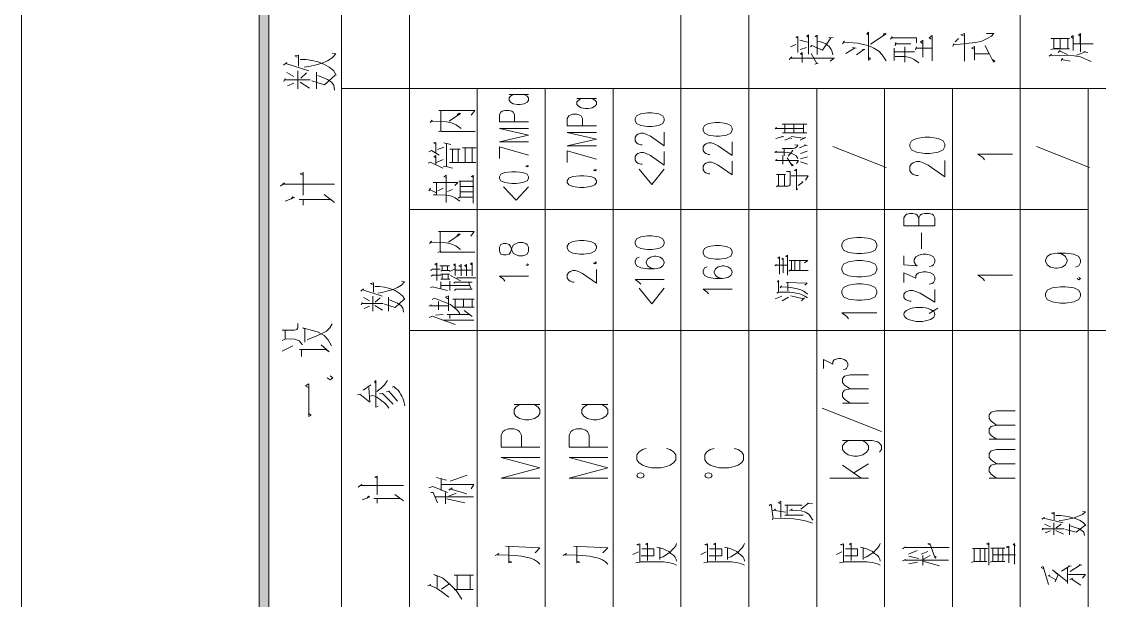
# Model space of a CAD drawing. Header units: millimetres. Extents: x 0 to 829, y 0 to 586.
# Drawn here: x 0 to 109.6, y 449.7 to 508.6 of the extents above; entities that cross this region are included whole.
import ezdxf

# ---------------------------------------------------------------- set-up
doc = ezdxf.new("R2010")
doc.units = ezdxf.units.MM

msp = doc.modelspace()

# ---------------------------------------------------------------- hatches: boundary and pattern name
h = msp.add_hatch(color=0)
h.dxf.hatch_style = 2
h.paths.add_polyline_path([(24.154694, 576.266028), (25.142472, 575.281778), (25.142472, 10.3505), (24.154694, 9.36625)])

# ---------------------------------------------------------------- linework, layer by layer
at = {"color": 0, "lineweight": 0}
for points in [[(0, 0), (0, 585.632278), (829.154778, 585.632278), (829.154778, 0)], [(24.154694, 576.266028), (25.142472, 575.281778), (25.142472, 10.3505), (24.154694, 9.36625)], [(62.38875, 498.556139), (62.529861, 498.263333), (62.953194, 498.065778), (63.65875, 497.967), (64.078556, 497.967), (64.784111, 498.065778), (65.207444, 498.263333), (65.348556, 498.556139), (65.348556, 498.753694), (65.207444, 499.050028), (64.784111, 499.247583), (64.078556, 499.346361), (63.65875, 499.346361), (62.953194, 499.247583), (62.529861, 499.050028), (62.38875, 498.753694)], [(69.292611, 497.571889), (69.433722, 497.275556), (69.853528, 497.078), (70.559083, 496.979222), (70.982417, 496.979222), (71.684444, 497.078), (72.107778, 497.275556), (72.248889, 497.571889), (72.248889, 497.769444), (72.107778, 498.065778), (71.684444, 498.263333), (70.982417, 498.358583), (70.559083, 498.358583), (69.853528, 498.263333), (69.433722, 498.065778), (69.292611, 497.769444)], [(90.318167, 495.917361), (90.4875, 495.564583), (90.9955, 495.328222), (91.842167, 495.208278), (92.346639, 495.208278), (93.193306, 495.328222), (93.701306, 495.564583), (93.870639, 495.917361), (93.870639, 496.153722), (93.701306, 496.510028), (93.193306, 496.746389), (92.346639, 496.866333), (91.842167, 496.866333), (90.9955, 496.746389), (90.4875, 496.510028), (90.318167, 496.153722)], [(48.588083, 492.668278), (48.729194, 492.414278), (49.149, 492.244944), (49.854556, 492.160278), (50.277889, 492.160278), (50.979917, 492.244944), (51.40325, 492.414278), (51.544361, 492.668278), (51.544361, 492.837611), (51.40325, 493.091611), (50.979917, 493.257417), (50.277889, 493.342083), (49.854556, 493.342083), (49.149, 493.257417), (48.729194, 493.091611), (48.588083, 492.837611)], [(55.488417, 492.262583), (55.629528, 492.008583), (56.052861, 491.83925), (56.754889, 491.754583), (57.178222, 491.754583), (57.883778, 491.83925), (58.303583, 492.008583), (58.444694, 492.262583), (58.444694, 492.431917), (58.303583, 492.682389), (57.883778, 492.851722), (57.178222, 492.936389), (56.754889, 492.936389), (56.052861, 492.851722), (55.629528, 492.682389), (55.488417, 492.431917)], [(62.38875, 486.036056), (62.529861, 485.739722), (62.953194, 485.542167), (63.65875, 485.443389), (64.078556, 485.443389), (64.784111, 485.542167), (65.207444, 485.739722), (65.348556, 486.036056), (65.348556, 486.233611), (65.207444, 486.529944), (64.784111, 486.7275), (64.078556, 486.826278), (63.65875, 486.826278), (62.953194, 486.7275), (62.529861, 486.529944), (62.38875, 486.233611)], [(83.417833, 485.725611), (83.587167, 485.369306), (84.095167, 485.132944), (84.938306, 485.013), (85.446306, 485.013), (86.292972, 485.132944), (86.797444, 485.369306), (86.966778, 485.725611), (86.966778, 485.961972), (86.797444, 486.31475), (86.292972, 486.551111), (85.446306, 486.671056), (84.938306, 486.671056), (84.095167, 486.551111), (83.587167, 486.31475), (83.417833, 485.961972)], [(48.588083, 485.274056), (48.729194, 484.977722), (49.007889, 484.878944), (49.290111, 484.878944), (49.572333, 484.977722), (49.713444, 485.175278), (49.854556, 485.566861), (49.995667, 485.863194), (50.277889, 486.06075), (50.560111, 486.159528), (50.979917, 486.159528), (51.262139, 486.06075), (51.40325, 485.961972), (51.544361, 485.665639), (51.544361, 485.274056), (51.40325, 484.977722), (51.262139, 484.878944), (50.979917, 484.780167), (50.560111, 484.780167), (50.277889, 484.878944), (49.995667, 485.0765), (49.854556, 485.372833), (49.713444, 485.764417), (49.572333, 485.961972), (49.290111, 486.06075), (49.007889, 486.06075), (48.729194, 485.961972), (48.588083, 485.665639)], [(55.488417, 485.566861), (55.629528, 485.274056), (56.052861, 485.0765), (56.754889, 484.977722), (57.178222, 484.977722), (57.883778, 485.0765), (58.303583, 485.274056), (58.444694, 485.566861), (58.444694, 485.764417), (58.303583, 486.06075), (57.883778, 486.258306), (57.178222, 486.357083), (56.754889, 486.357083), (56.052861, 486.258306), (55.629528, 486.06075), (55.488417, 485.764417)], [(69.292611, 485.051806), (69.433722, 484.755472), (69.853528, 484.557917), (70.559083, 484.459139), (70.982417, 484.459139), (71.684444, 484.557917), (72.107778, 484.755472), (72.248889, 485.051806), (72.248889, 485.245833), (72.107778, 485.542167), (71.684444, 485.739722), (70.982417, 485.8385), (70.559083, 485.8385), (69.853528, 485.739722), (69.433722, 485.542167), (69.292611, 485.245833)], [(83.417833, 483.358472), (83.587167, 483.002167), (84.095167, 482.765806), (84.938306, 482.649389), (85.446306, 482.649389), (86.292972, 482.765806), (86.797444, 483.002167), (86.966778, 483.358472), (86.966778, 483.594833), (86.797444, 483.947611), (86.292972, 484.1875), (85.446306, 484.303917), (84.938306, 484.303917), (84.095167, 484.1875), (83.587167, 483.947611), (83.417833, 483.594833)], [(83.417833, 480.991333), (83.587167, 480.635028), (84.095167, 480.398667), (84.938306, 480.28225), (85.446306, 480.28225), (86.292972, 480.398667), (86.797444, 480.635028), (86.966778, 480.991333), (86.966778, 481.227694), (86.797444, 481.584), (86.292972, 481.820361), (85.446306, 481.936778), (84.938306, 481.936778), (84.095167, 481.820361), (83.587167, 481.584), (83.417833, 481.227694)], [(104.122361, 480.695), (104.291694, 480.342222), (104.799694, 480.105861), (105.642833, 479.985917), (106.150833, 479.985917), (106.993972, 480.105861), (107.501972, 480.342222), (107.671306, 480.695), (107.671306, 480.931361), (107.501972, 481.287667), (106.993972, 481.524028), (106.150833, 481.643972), (105.642833, 481.643972), (104.799694, 481.524028), (104.291694, 481.287667), (104.122361, 480.931361)], [(62.942611, 462.703333), (62.6745, 462.62925), (62.565139, 462.442278), (62.6745, 462.255306), (62.942611, 462.177694), (63.207194, 462.255306), (63.316556, 462.442278), (63.207194, 462.62925)], [(69.842944, 462.703333), (69.578361, 462.62925), (69.469, 462.442278), (69.578361, 462.255306), (69.842944, 462.177694), (70.107528, 462.255306), (70.216889, 462.442278), (70.107528, 462.62925)]]:
    msp.add_lwpolyline(points, close=True, dxfattribs=at)
for points in [[(32.536694, 575.772139), (32.536694, 427.887694)], [(39.437028, 575.772139), (39.437028, 427.887694)], [(67.041889, 575.772139), (67.041889, 427.887694)], [(73.94575, 575.772139), (73.94575, 427.887694)], [(101.550611, 575.772139), (101.550611, 427.887694)], [(86.229472, 504.959056), (86.32825, 504.821472), (86.130694, 504.719167), (86.130694, 507.548444), (85.933139, 507.375583), (86.130694, 507.273278)], [(86.32825, 506.341944), (87.905167, 507.375583), (87.707611, 507.446139), (87.608833, 507.202722)], [(78.923444, 505.477639), (78.923444, 507.100417), (78.725889, 507.029861), (78.923444, 506.927556)], [(79.117472, 506.754694), (79.907694, 506.546556)], [(80.006472, 505.304778), (80.006472, 507.273278), (79.858306, 507.135694), (80.006472, 506.994583)], [(80.204028, 506.06325), (80.352194, 506.200833), (81.435222, 505.721056), (82.274833, 506.962833), (82.077278, 506.994583), (82.521778, 506.962833)], [(80.895472, 505.2695), (80.895472, 507.238), (80.697917, 507.100417), (80.846083, 507.029861)], [(80.944861, 506.617111), (81.237667, 506.581833), (81.534, 506.479528), (81.780944, 506.373694), (82.126667, 506.098528), (82.324222, 505.788083), (82.423, 505.548194), (82.472389, 505.23775)], [(83.467222, 506.373694), (83.664778, 506.652389), (83.566, 506.546556), (85.044139, 506.44425), (85.587417, 506.306667), (86.081306, 506.200833), (86.673972, 505.925667), (87.164333, 505.615222), (87.510056, 505.23775), (87.905167, 504.648611)], [(88.339083, 506.82525), (88.536639, 507.065139), (88.48725, 506.962833), (91.002556, 506.962833), (91.002556, 506.479528)], [(88.832972, 506.169083), (88.882361, 506.511278), (88.832972, 506.373694), (90.409889, 506.373694)], [(90.903778, 505.752806), (91.002556, 506.06325), (90.953167, 505.925667), (92.579472, 505.925667), (92.579472, 504.648611), (92.579472, 507.202722), (92.283139, 506.962833), (92.480694, 506.82525)], [(91.641083, 504.994333), (91.641083, 506.754694), (91.397667, 506.546556), (91.591694, 506.408972)], [(94.6785, 506.098528), (94.777278, 506.373694), (94.727889, 506.271389), (95.765056, 506.373694), (96.304806, 506.44425), (96.99625, 506.511278), (97.638306, 506.652389), (98.128667, 506.857), (98.622556, 507.135694), (98.8695, 507.410861), (98.128667, 507.410861)], [(94.925444, 506.581833), (95.271167, 506.892278)], [(95.863833, 504.613333), (95.863833, 507.410861), (95.518111, 507.273278), (95.765056, 507.167444)], [(104.669167, 505.788083), (104.912583, 505.858639), (106.542417, 505.858639), (106.39425, 505.858639), (106.39425, 506.892278), (106.542417, 506.892278), (104.669167, 506.892278), (104.961972, 506.892278), (104.961972, 505.890389), (105.604028, 505.890389), (105.604028, 506.857)], [(106.934, 505.685778), (106.934, 507.202722), (106.736444, 507.065139), (106.884611, 506.927556)], [(107.674833, 505.548194), (107.674833, 507.410861), (107.477278, 507.273278), (107.625444, 507.135694), (107.625444, 506.373694), (106.884611, 506.373694), (108.955417, 506.373694)], [(28.747861, 503.978333), (29.220583, 504.063), (29.81325, 504.186472), (30.465889, 504.352278), (31.115, 504.641556), (31.587722, 504.930833), (31.944028, 505.347111), (31.587722, 505.42825)], [(78.182611, 506.06325), (78.725889, 506.306667)], [(79.166861, 505.788083), (79.808917, 505.996222)], [(79.364417, 504.47575), (79.364417, 505.477639), (79.21625, 505.340056), (79.364417, 505.23775)], [(80.648528, 504.302889), (80.990722, 504.408722), (80.846083, 504.373444), (80.302806, 505.375333)], [(83.812944, 505.375333), (84.701944, 505.925667), (84.504389, 505.996222), (84.850111, 505.925667)], [(84.8995, 505.23775), (85.636806, 505.788083), (85.488639, 505.788083), (85.735583, 505.788083)], [(88.734194, 504.683889), (88.734194, 505.925667), (88.734194, 505.548194), (90.805, 505.548194), (89.817222, 505.548194), (89.817222, 504.511028), (89.817222, 506.06325)], [(96.897472, 504.719167), (96.897472, 506.098528), (96.601139, 505.925667), (96.848083, 505.823361)], [(96.946861, 505.340056), (98.375611, 505.340056), (97.9805, 506.200833), (98.820111, 504.511028), (98.968278, 504.613333), (98.721333, 504.754444)], [(104.471611, 505.096639), (104.715028, 505.304778), (104.619778, 505.202472), (107.032778, 505.131917), (107.674833, 505.029611), (108.2675, 504.786194), (108.757861, 504.581583)], [(105.406472, 505.477639), (105.604028, 505.685778), (105.554639, 505.615222), (106.344861, 505.2695)], [(107.279722, 505.202472), (108.168722, 505.548194), (108.020556, 505.548194), (108.415667, 505.477639)], [(26.620611, 504.186472), (26.973389, 504.47575), (26.856972, 504.352278), (29.220583, 503.607917)], [(28.158722, 504.105333), (28.158722, 505.223639), (27.802417, 505.138972), (28.038778, 505.0155)], [(28.335111, 504.765028), (28.927778, 504.765028), (29.516917, 504.683889), (30.169556, 504.518083), (30.818667, 504.271139), (31.291389, 503.978333), (31.707667, 503.65025), (32.004, 503.191639)], [(78.034444, 504.786194), (78.330778, 505.029611), (78.232, 504.892028), (82.620556, 504.892028), (82.225444, 504.613333)], [(88.832972, 505.064889), (89.767833, 505.064889), (90.3605, 504.959056), (90.755611, 504.786194), (91.2495, 504.444)], [(105.702806, 504.648611), (105.850972, 504.85675), (105.752194, 504.754444), (106.637667, 504.613333)], [(26.677056, 502.531944), (26.797, 502.821222), (26.737028, 502.69775), (29.340528, 502.69775), (28.09875, 502.69775), (28.09875, 501.784056), (28.09875, 503.607917)], [(26.973389, 503.442111), (27.682472, 503.025833)], [(28.395083, 502.863556), (28.984222, 503.399778)], [(29.516917, 502.613083), (30.818667, 502.200333), (31.884056, 503.191639)], [(29.989639, 501.784056), (29.989639, 503.484444)], [(30.109583, 503.152833), (30.70225, 502.902361), (31.115, 502.736556), (31.52775, 502.447278), (31.764111, 502.158), (31.824083, 501.660583)], [(27.033361, 502.076861), (27.682472, 502.366139)], [(28.335111, 502.447278), (29.280556, 501.868722)], [(32.536694, 501.829917), (184.365194, 501.829917)], [(46.337361, 501.829917), (46.337361, 427.887694)], [(49.572333, 501.201972), (51.544361, 501.201972)], [(49.995667, 501.201972), (49.713444, 501.032639), (49.572333, 500.863306), (49.572333, 500.612833), (49.713444, 500.4435), (49.995667, 500.274167), (50.419, 500.1895), (50.701222, 500.1895), (51.121028, 500.274167), (51.40325, 500.4435), (51.544361, 500.612833), (51.544361, 500.863306), (51.40325, 501.032639), (51.121028, 501.201972)], [(53.241222, 501.829917), (53.241222, 427.887694)], [(60.141556, 501.829917), (60.141556, 427.887694)], [(80.846083, 501.829917), (80.846083, 427.887694)], [(87.746417, 501.829917), (87.746417, 427.887694)], [(94.64675, 501.829917), (94.64675, 427.887694)], [(108.450944, 501.829917), (108.450944, 427.887694)], [(56.472667, 500.796278), (58.444694, 500.796278)], [(56.896, 500.796278), (56.613778, 500.626944), (56.472667, 500.457611), (56.472667, 500.203611), (56.613778, 500.037806), (56.896, 499.868472), (57.319333, 499.783806), (57.601556, 499.783806), (58.024889, 499.868472), (58.303583, 500.037806), (58.444694, 500.203611), (58.444694, 500.457611), (58.303583, 500.626944), (58.024889, 500.796278)], [(46.125694, 497.459), (42.626139, 497.459), (42.626139, 499.565083), (42.428583, 499.565083), (46.076306, 499.565083), (45.730583, 499.113528)], [(43.46575, 498.492639), (44.647556, 499.286389), (44.499389, 499.321667), (44.301833, 499.148806), (44.351222, 499.148806), (44.45, 499.148806)], [(51.544361, 498.415028), (48.588083, 498.415028), (48.588083, 499.1735), (48.729194, 499.4275), (48.870306, 499.512167), (49.149, 499.596833), (49.572333, 499.596833), (49.854556, 499.512167), (49.995667, 499.4275), (50.136778, 499.1735), (50.136778, 498.415028)], [(58.444694, 498.009333), (55.488417, 498.009333), (55.488417, 498.767806), (55.629528, 499.021806), (55.770639, 499.106472), (56.052861, 499.191139), (56.472667, 499.191139), (56.754889, 499.106472), (56.896, 499.021806), (57.037111, 498.767806), (57.037111, 498.009333)], [(41.543111, 498.355056), (41.737139, 498.598472), (41.68775, 498.460889), (42.626139, 498.492639), (43.218806, 498.425611), (43.709167, 498.319778), (44.203056, 498.115167), (44.696944, 497.734167)], [(51.544361, 496.386556), (48.588083, 496.386556), (51.544361, 497.060361), (48.588083, 497.737694), (51.544361, 497.737694)], [(76.623333, 497.709472), (76.764444, 497.836472), (76.693889, 497.758861), (79.498472, 497.758861), (79.498472, 497.264972), (79.498472, 498.182194), (79.854778, 498.182194), (77.332417, 498.182194), (77.618167, 498.182194), (77.618167, 497.314361), (77.367694, 497.314361), (79.854778, 497.314361), (78.538917, 497.314361), (78.538917, 498.182194)], [(42.379194, 497.423722), (42.675528, 497.561306)], [(58.444694, 495.980861), (55.488417, 495.980861), (58.444694, 496.654667), (55.488417, 497.332), (58.444694, 497.332)], [(63.094306, 496.09375), (62.953194, 496.09375), (62.670972, 496.192528), (62.529861, 496.291306), (62.38875, 496.485333), (62.38875, 496.880444), (62.529861, 497.078), (62.670972, 497.176778), (62.953194, 497.275556), (63.235417, 497.275556), (63.517639, 497.176778), (63.937444, 496.979222), (65.348556, 495.994972), (65.348556, 497.374333)], [(76.693889, 496.718167), (77.43825, 496.940417), (77.297139, 496.965111), (77.473528, 496.891028)], [(77.618167, 496.566472), (78.186139, 496.79225), (78.076778, 496.79225), (78.32725, 496.742861)], [(79.177444, 496.566472), (79.745417, 496.841639), (79.463194, 496.767556), (78.256694, 496.940417)], [(41.394944, 495.388194), (41.68775, 495.525778), (42.477972, 495.042472)], [(42.13225, 495.285889), (42.13225, 496.319528), (41.885306, 496.28425), (42.13225, 496.146667)], [(42.280417, 495.596333), (42.922472, 495.836222)], [(42.922472, 496.28425), (43.659778, 496.111389)], [(43.218806, 493.87125), (43.218806, 496.2525)], [(43.561, 495.663361), (44.598167, 495.663361)], [(43.807944, 494.354556), (43.807944, 495.663361)], [(44.400611, 494.319278), (44.400611, 495.663361)], [(44.845111, 495.769194), (46.224472, 495.769194)], [(45.092056, 494.319278), (45.092056, 495.698639)], [(45.829361, 494.284), (45.829361, 495.698639)], [(48.588083, 494.69675), (48.588083, 495.878556), (51.544361, 495.035417)], [(55.488417, 494.291056), (55.488417, 495.472861), (58.444694, 494.626194)], [(63.094306, 494.121722), (62.953194, 494.121722), (62.670972, 494.2205), (62.529861, 494.319278), (62.38875, 494.516833), (62.38875, 494.908417), (62.529861, 495.105972), (62.670972, 495.20475), (62.953194, 495.303528), (63.235417, 495.303528), (63.517639, 495.20475), (63.937444, 495.007194), (65.348556, 494.022944), (65.348556, 495.402306)], [(69.994639, 495.105972), (69.853528, 495.105972), (69.571306, 495.20475), (69.433722, 495.303528), (69.292611, 495.501083), (69.292611, 495.896194), (69.433722, 496.09375), (69.571306, 496.192528), (69.853528, 496.291306), (70.13575, 496.291306), (70.417972, 496.192528), (70.841306, 495.994972), (72.248889, 495.007194), (72.248889, 496.390083)], [(76.588056, 495.3), (76.764444, 495.448167), (76.693889, 495.324694), (77.512333, 495.349389), (77.900389, 495.3), (78.256694, 495.225917), (78.538917, 495.102444), (78.754111, 494.954278), (78.9305, 494.703806)], [(77.547611, 494.954278), (77.547611, 495.698639), (77.332417, 495.698639), (78.397806, 495.698639), (78.609472, 495.748028), (78.824667, 495.8715), (78.9305, 496.044361), (78.609472, 496.097278)], [(77.935667, 494.929583), (78.433083, 495.501083), (78.362528, 495.525778), (78.32725, 495.374083)], [(79.106889, 495.772722), (79.745417, 496.044361), (79.604306, 496.097278), (79.890056, 496.019667)], [(79.212722, 495.201222), (79.890056, 495.448167)], [(82.490028, 495.917361), (87.898111, 493.790111)], [(103.194556, 495.917361), (108.602639, 493.790111)], [(41.345556, 494.213444), (41.5925, 494.319278), (42.823694, 493.698389)], [(42.13225, 494.044111), (42.13225, 495.007194), (41.934694, 494.869611), (42.13225, 494.767306)], [(42.181639, 494.284), (42.873083, 494.594444)], [(69.994639, 493.133944), (69.853528, 493.133944), (69.571306, 493.232722), (69.433722, 493.3315), (69.292611, 493.529056), (69.292611, 493.924167), (69.433722, 494.121722), (69.571306, 494.2205), (69.853528, 494.319278), (70.13575, 494.319278), (70.417972, 494.2205), (70.841306, 494.022944), (72.248889, 493.035167), (72.248889, 494.418056)], [(76.658611, 494.481556), (76.799722, 494.605028)], [(77.402972, 494.132306), (77.402972, 495.003667), (77.402972, 494.50625), (76.729167, 494.50625), (79.001056, 494.50625), (78.789389, 494.181694)], [(78.186139, 494.206389), (78.468361, 493.984139), (78.362528, 493.93475), (77.829833, 494.753194)], [(79.212722, 494.679111), (79.925333, 494.851972)], [(79.212722, 494.358083), (79.925333, 494.107611)], [(91.164833, 492.961083), (90.9955, 492.961083), (90.656833, 493.0775), (90.4875, 493.197444), (90.318167, 493.433806), (90.318167, 493.906528), (90.4875, 494.142889), (90.656833, 494.262833), (90.9955, 494.37925), (91.334167, 494.37925), (91.672833, 494.262833), (92.177306, 494.026472), (93.870639, 492.841139), (93.870639, 494.499194)], [(97.895833, 494.559167), (97.7265, 494.795528), (97.222028, 495.148306), (100.770972, 495.148306)], [(28.631444, 490.978472), (28.631444, 493.257417), (28.335111, 493.133944), (28.631444, 493.006944)], [(42.873083, 493.835972), (43.02125, 493.903), (43.807944, 493.698389)], [(43.515139, 494.284), (46.175083, 494.284)], [(51.262139, 493.93475), (51.40325, 493.850083), (51.544361, 493.93475), (51.40325, 494.019417)], [(58.166, 493.529056), (58.303583, 493.444389), (58.444694, 493.529056), (58.303583, 493.613722)], [(62.812083, 493.627833), (64.078556, 492.050917), (65.348556, 493.627833)], [(76.979639, 491.895694), (77.900389, 491.895694), (78.0415, 491.920389), (78.150861, 492.047389), (78.150861, 493.387944), (77.794556, 493.387944)], [(78.789389, 491.64875), (78.895222, 491.574667), (78.789389, 491.525278), (78.789389, 493.610194), (78.574194, 493.486722)], [(78.64475, 493.511417), (78.754111, 493.437333)], [(26.324278, 491.892167), (26.737028, 492.22025), (26.500667, 492.096778), (31.824083, 492.096778)], [(42.181639, 491.041972), (42.181639, 492.248472), (41.835917, 492.248472), (44.351222, 492.248472), (44.054889, 491.938028)], [(43.169417, 490.212944), (43.169417, 493.006944), (42.922472, 492.869361), (43.218806, 492.767056)], [(44.400611, 490.660972), (44.548778, 490.763278), (45.928139, 490.763278), (45.928139, 490.142389), (45.928139, 493.006944), (45.928139, 491.317139), (44.598167, 491.317139), (44.598167, 490.798556), (44.598167, 492.386056), (44.598167, 491.835722), (45.87875, 491.835722), (45.977528, 491.835722), (45.928139, 491.835722), (45.928139, 492.386056), (44.45, 492.386056), (45.928139, 492.386056), (45.928139, 492.971667), (45.730583, 492.869361), (45.977528, 492.798806)], [(76.764444, 493.063389), (77.688722, 493.063389)], [(76.764444, 491.796917), (76.979639, 491.969778), (76.979639, 493.014)], [(77.582889, 491.920389), (77.582889, 493.038694)], [(78.256694, 492.939917), (79.995889, 492.939917), (79.710139, 492.491889)], [(78.965778, 491.945083), (79.427917, 492.294333), (79.322083, 492.343722)], [(31.824083, 490.234111), (30.758694, 491.020806)], [(41.394944, 491.419444), (41.5925, 491.662861), (41.493722, 491.557028), (42.13225, 491.246583)], [(41.885306, 491.006694), (42.181639, 491.006694), (43.218806, 490.971417), (43.709167, 490.869111), (44.104278, 490.69625), (44.548778, 490.350528)], [(42.329806, 491.419444), (42.873083, 491.662861)], [(43.317583, 491.352417), (43.807944, 491.557028)], [(49.007889, 491.821611), (50.277889, 490.470472), (51.544361, 491.821611)], [(26.797, 490.357583), (27.742444, 490.731528), (27.566056, 490.812667), (27.389667, 490.565722)], [(28.631444, 489.944833), (28.631444, 490.523389), (28.215167, 490.523389), (31.471306, 490.523389)], [(39.437028, 489.507389), (108.450944, 489.507389)], [(92.872278, 487.845806), (89.718444, 487.845806), (89.718444, 488.657194), (89.870139, 488.925306), (90.018306, 489.017028), (90.321694, 489.105222), (90.621556, 489.105222), (90.921417, 489.017028), (91.069583, 488.925306), (91.221278, 488.657194)], [(91.221278, 487.845806), (91.221278, 488.657194), (91.372972, 488.925306), (91.521139, 489.017028), (91.821, 489.105222), (92.272556, 489.105222), (92.572417, 489.017028), (92.724111, 488.925306), (92.872278, 488.657194), (92.872278, 487.845806)], [(46.076306, 485.150583), (42.57675, 485.150583), (42.57675, 487.256667), (42.379194, 487.256667), (46.026917, 487.256667), (45.681194, 486.808639)], [(43.416361, 486.18775), (44.598167, 486.9815), (44.45, 487.016778), (44.252444, 486.843917), (44.301833, 486.843917), (44.400611, 486.843917)], [(91.521139, 485.499833), (91.521139, 487.122611)], [(41.493722, 486.050167), (41.68775, 486.290056), (41.641889, 486.152472), (42.57675, 486.18775), (43.169417, 486.117194), (43.659778, 486.014889), (44.153667, 485.80675), (44.647556, 485.429278)], [(42.329806, 485.118833), (42.626139, 485.256417)], [(62.812083, 484.656694), (62.529861, 484.557917), (62.38875, 484.261583), (62.38875, 484.064028), (62.529861, 483.767694), (62.953194, 483.570139), (63.65875, 483.471361), (64.360778, 483.471361), (64.925222, 483.570139), (65.207444, 483.767694), (65.348556, 484.064028), (65.348556, 484.162806), (65.207444, 484.459139), (64.925222, 484.656694), (64.501889, 484.755472), (64.360778, 484.755472), (63.937444, 484.656694), (63.65875, 484.459139), (63.517639, 484.162806), (63.517639, 484.064028), (63.65875, 483.767694), (63.937444, 483.570139), (64.360778, 483.471361)], [(76.605694, 483.760639), (76.746806, 483.908806), (76.67625, 483.859417), (77.88275, 483.859417), (77.88275, 482.815194), (77.88275, 484.85425), (77.706361, 484.72725), (77.88275, 484.653167)], [(77.067833, 482.913972), (77.067833, 484.677861), (76.852639, 484.579083), (77.032556, 484.529694)], [(77.455889, 483.062139), (77.455889, 484.554389), (77.314778, 484.455611), (77.455889, 484.406222)], [(89.718444, 484.780167), (89.718444, 483.877056), (91.069583, 483.788861), (90.921417, 483.877056), (90.769722, 484.148694), (90.769722, 484.420333), (90.921417, 484.688444), (91.221278, 484.871889), (91.672833, 484.960083), (91.972694, 484.960083), (92.42425, 484.871889), (92.724111, 484.688444), (92.872278, 484.420333), (92.872278, 484.148694), (92.724111, 483.877056), (92.572417, 483.788861), (92.272556, 483.697139)], [(105.304167, 485.072972), (105.812167, 484.956556), (106.150833, 484.716667), (106.320167, 484.363889), (106.320167, 484.243944), (106.150833, 483.891167), (105.812167, 483.654806), (105.304167, 483.534861), (105.134833, 483.534861), (104.630361, 483.654806), (104.291694, 483.891167), (104.122361, 484.243944), (104.122361, 484.363889), (104.291694, 484.716667), (104.630361, 484.956556), (105.304167, 485.072972), (106.150833, 485.072972), (106.993972, 484.956556), (107.501972, 484.716667), (107.671306, 484.363889), (107.671306, 484.127528), (107.501972, 483.771222), (107.163306, 483.654806)], [(41.5925, 483.287917), (41.786528, 483.4255), (42.57675, 483.4255)], [(42.231028, 482.289556), (42.231028, 484.046389), (42.033472, 483.944083), (42.231028, 483.8065)], [(42.527361, 483.771222), (43.515139, 483.771222)], [(42.774306, 483.358472), (42.774306, 483.771222)], [(43.317583, 483.323194), (43.317583, 483.771222)], [(43.561, 483.185611), (44.0055, 483.4255)], [(44.104278, 482.804611), (44.104278, 483.979361), (43.956111, 483.877056), (44.104278, 483.771222)], [(44.696944, 482.772861), (44.696944, 483.908806), (44.45, 483.771222), (44.696944, 483.668917)], [(45.240222, 482.772861), (45.240222, 483.908806), (45.042667, 483.8065), (45.190833, 483.704194)], [(45.829361, 482.772861), (45.829361, 484.081667), (45.631806, 483.979361), (45.779972, 483.877056)], [(51.262139, 483.891167), (51.40325, 483.792389), (51.544361, 483.891167), (51.40325, 483.989944)], [(56.193972, 482.116694), (56.052861, 482.116694), (55.770639, 482.215472), (55.629528, 482.31425), (55.488417, 482.511806), (55.488417, 482.906917), (55.629528, 483.104472), (55.770639, 483.20325), (56.052861, 483.302028), (56.335083, 483.302028), (56.613778, 483.20325), (57.037111, 483.005694), (58.444694, 482.017917), (58.444694, 483.400806)], [(58.166, 484.088722), (58.303583, 483.989944), (58.444694, 484.088722), (58.303583, 484.1875)], [(69.712417, 483.668917), (69.433722, 483.570139), (69.292611, 483.277333), (69.292611, 483.079778), (69.433722, 482.783444), (69.853528, 482.585889), (70.559083, 482.487111), (71.264639, 482.487111), (71.825556, 482.585889), (72.107778, 482.783444), (72.248889, 483.079778), (72.248889, 483.178556), (72.107778, 483.471361), (71.825556, 483.668917), (71.402222, 483.767694), (71.264639, 483.767694), (70.841306, 483.668917), (70.559083, 483.471361), (70.417972, 483.178556), (70.417972, 483.079778), (70.559083, 482.783444), (70.841306, 482.585889), (71.264639, 482.487111)], [(78.023861, 483.238528), (78.1685, 483.362), (78.097944, 483.287917), (79.97825, 483.287917), (78.274333, 483.287917), (78.274333, 484.332139), (78.059139, 484.332139), (79.907694, 484.332139), (79.124528, 484.332139), (79.124528, 483.287917)], [(78.627111, 483.337306), (78.627111, 484.307444)], [(79.621944, 484.081667), (79.942972, 484.332139)], [(41.641889, 482.737583), (41.786528, 482.839889), (42.626139, 482.839889)], [(42.626139, 483.220889), (42.724917, 483.287917), (43.561, 483.287917)], [(42.626139, 482.942194), (43.515139, 482.942194)], [(42.626139, 482.427139), (43.561, 482.427139)], [(42.774306, 482.427139), (42.774306, 482.910444)], [(43.366972, 482.427139), (43.366972, 482.942194)], [(43.610389, 482.804611), (44.647556, 482.254278)], [(44.104278, 483.323194), (45.730583, 483.323194)], [(44.252444, 482.564722), (46.175083, 482.564722)], [(49.149, 482.215472), (49.007889, 482.413028), (48.588083, 482.709361), (51.544361, 482.709361)], [(62.953194, 481.894444), (62.812083, 482.092), (62.38875, 482.388333), (65.348556, 482.388333)], [(76.782083, 480.977222), (76.962, 481.100694), (76.962, 482.293083), (76.852639, 482.144917), (76.997278, 482.070833)], [(89.718444, 482.074361), (89.718444, 483.065667), (90.921417, 482.525917), (90.921417, 482.797556), (91.069583, 482.977472), (91.221278, 483.065667), (91.672833, 483.157389), (91.972694, 483.157389), (92.42425, 483.065667), (92.724111, 482.88575), (92.872278, 482.617639), (92.872278, 482.346), (92.724111, 482.074361), (92.572417, 481.986167), (92.272556, 481.894444)], [(97.895833, 482.233111), (97.7265, 482.469472), (97.222028, 482.825778), (100.770972, 482.825778)], [(107.332639, 482.469472), (107.501972, 482.353056), (107.671306, 482.469472), (107.501972, 482.589417)], [(34.487556, 481.181833), (34.783889, 481.421722), (34.685111, 481.319417), (36.657139, 480.698528)], [(35.771667, 481.111278), (35.771667, 482.042611), (35.475333, 481.975583), (35.672889, 481.86975)], [(35.919833, 481.661611), (36.410194, 481.661611), (36.904083, 481.594583), (37.447361, 481.457), (37.987111, 481.248861), (38.382222, 481.008972), (38.727944, 480.730278), (38.974889, 480.352806)], [(36.262028, 481.008972), (36.657139, 481.076), (37.151028, 481.181833), (37.694306, 481.319417), (38.234056, 481.559306), (38.629167, 481.802722), (38.9255, 482.144917), (38.629167, 482.215472)], [(41.5925, 481.562833), (41.786528, 481.633389), (43.317583, 481.252389)], [(42.626139, 481.495806), (42.626139, 482.148444)], [(42.675528, 481.770972), (45.582417, 481.770972)], [(43.561, 481.252389), (43.561, 482.219)], [(43.956111, 482.010861), (44.104278, 482.116694), (45.829361, 482.116694)], [(44.0055, 481.252389), (44.153667, 481.389972), (45.829361, 481.389972)], [(45.730583, 481.389972), (45.483639, 482.046139)], [(62.812083, 481.502861), (64.078556, 479.922417), (65.348556, 481.502861)], [(69.853528, 480.910194), (69.712417, 481.10775), (69.292611, 481.404083), (72.248889, 481.404083)], [(77.138389, 481.548722), (77.2795, 481.746278), (77.208944, 481.6475), (77.88275, 481.598111), (78.203778, 481.573417), (78.556556, 481.499333), (78.912861, 481.42525), (79.230361, 481.322944), (79.516111, 481.199472), (79.6925, 481.100694), (79.907694, 480.903139)], [(77.741639, 482.095528), (79.872417, 482.021444), (79.657222, 481.820361)], [(77.918028, 481.224167), (77.918028, 482.120222)], [(90.469861, 480.183472), (90.321694, 480.183472), (90.018306, 480.271667), (89.870139, 480.363389), (89.718444, 480.543306), (89.718444, 480.903139), (89.870139, 481.083056), (90.018306, 481.174778), (90.321694, 481.262972), (90.621556, 481.262972), (90.921417, 481.174778), (91.372972, 480.994861), (92.872278, 480.09175), (92.872278, 481.354694)], [(34.536944, 479.798944), (34.635722, 480.042361), (34.586333, 479.936528), (36.755917, 479.936528), (35.722278, 479.936528), (35.722278, 479.178056), (35.722278, 480.698528)], [(34.783889, 480.557417), (35.376556, 480.215222)], [(35.965694, 480.077639), (36.459583, 480.525667)], [(36.904083, 479.8695), (37.987111, 479.523778), (38.876111, 480.352806)], [(37.299194, 479.178056), (37.299194, 480.592694)], [(37.397972, 480.317528), (37.888333, 480.109389), (38.234056, 479.971806), (38.579778, 479.731917), (38.777333, 479.4885), (38.826722, 479.07575)], [(41.737139, 480.356333), (41.984083, 480.493917), (42.823694, 480.148194), (43.268194, 479.975333), (43.610389, 479.83775), (43.857333, 479.629611), (44.153667, 479.389722), (44.400611, 479.146306), (44.548778, 478.906417)], [(42.379194, 479.287417), (42.379194, 480.148194)], [(43.416361, 479.181583), (43.416361, 480.733806), (43.120028, 480.596222), (43.416361, 480.391611)], [(43.857333, 480.391611), (46.026917, 480.391611)], [(44.104278, 479.629611), (44.104278, 480.356333)], [(44.943889, 479.597861), (44.943889, 480.321056)], [(45.829361, 479.597861), (45.829361, 480.321056)], [(76.640972, 480.405722), (77.314778, 480.702056)], [(77.032556, 481.100694), (78.133222, 481.100694), (78.415444, 481.076), (78.77175, 481.001917), (79.124528, 480.927833), (79.445556, 480.804361), (79.657222, 480.702056), (79.907694, 480.5045)], [(77.350056, 480.208167), (77.988583, 480.578583)], [(79.304444, 480.208167), (79.621944, 480.529194), (79.516111, 480.405722), (78.203778, 480.72675)], [(34.833278, 479.421472), (35.376556, 479.661361)], [(35.919833, 479.731917), (36.706528, 479.248611)], [(41.394944, 479.664889), (41.641889, 479.802472)], [(41.5925, 479.700167), (43.366972, 479.700167)], [(44.0055, 479.562583), (46.026917, 479.562583)], [(45.829361, 478.63125), (44.993278, 479.216861)], [(84.095167, 478.387833), (83.925833, 478.624194), (83.417833, 478.9805), (86.966778, 478.9805)], [(92.272556, 478.920528), (93.175667, 479.460278)], [(26.797, 476.34525), (26.797, 477.213083), (26.500667, 477.213083), (27.742444, 477.213083), (27.978806, 477.29775), (28.09875, 477.463556), (28.09875, 477.918639)], [(29.044194, 476.260583), (29.4005, 476.426389), (29.873222, 476.592194), (30.522333, 476.881472), (30.995056, 477.131944), (31.351361, 477.463556), (31.587722, 477.876306)], [(41.444333, 478.525417), (41.737139, 478.666528), (44.104278, 477.802222)], [(42.082861, 478.768833), (42.873083, 478.835861)], [(42.823694, 478.25025), (45.977528, 478.25025)], [(43.268194, 478.835861), (45.483639, 478.835861)], [(43.561, 478.423111), (43.561, 478.835861)], [(28.807833, 476.013639), (28.807833, 477.378889), (28.571472, 477.463556), (29.340528, 477.255417), (30.169556, 477.008472), (30.758694, 476.676861), (31.174972, 476.260583), (31.52775, 475.639694)], [(39.437028, 477.181333), (184.365194, 477.181333)], [(26.500667, 476.179444), (26.797, 476.302917), (27.329694, 476.34525), (27.802417, 476.302917), (28.215167, 476.137111), (28.571472, 475.724361)], [(28.451528, 474.563722), (28.451528, 475.269278), (28.275139, 475.269278), (30.938611, 475.269278), (31.291389, 475.018806), (30.465889, 475.724361)], [(26.500667, 475.103472), (27.566056, 475.639694)], [(81.534, 473.343111), (81.534, 474.246222), (82.472389, 473.755861), (82.472389, 473.999278), (82.588806, 474.165083), (82.70875, 474.246222), (83.061528, 474.330889), (83.294361, 474.330889), (83.647139, 474.246222), (83.879972, 474.083944), (83.999917, 473.837), (83.999917, 473.590056), (83.879972, 473.343111), (83.763556, 473.261972), (83.530722, 473.180833)], [(31.08325, 472.3765), (31.365472, 472.178944), (31.647694, 472.3765), (31.365472, 472.574056)], [(84.236278, 471.247611), (83.671833, 471.642722), (83.484861, 471.907306), (83.484861, 472.302417), (83.671833, 472.563472), (84.236278, 472.694), (86.113056, 472.694)], [(29.164139, 468.742889), (29.456944, 468.577083), (29.220583, 468.450083), (29.220583, 471.762667), (28.867806, 471.558056), (29.164139, 471.39225)], [(34.141833, 470.658472), (34.388778, 470.7255), (35.425944, 469.896472), (35.327167, 471.381667)], [(34.7345, 471.1065), (35.524722, 471.656833)], [(36.262028, 469.448444), (36.015083, 469.381417), (36.015083, 472.104861), (35.870444, 471.935528), (36.064472, 471.829694)], [(36.113861, 471.000667), (36.311417, 471.141778), (36.558361, 471.311111), (36.755917, 471.51925), (36.953472, 471.692111), (37.101639, 471.967278), (37.200417, 472.104861)], [(37.694306, 471.416944), (37.838944, 471.483972), (38.0365, 471.311111), (38.283444, 471.1065), (38.431611, 470.933639), (38.579778, 470.690222), (38.678556, 470.520889), (38.777333, 470.31275), (38.876111, 470.002306), (38.974889, 469.519)], [(35.475333, 470.520889), (35.672889, 470.587917), (35.919833, 470.520889), (36.113861, 470.415056), (36.262028, 470.31275), (36.459583, 470.175167), (36.60775, 470.037583), (36.854694, 469.864722), (37.05225, 469.691861), (37.200417, 469.483722), (37.348583, 469.275583)], [(36.410194, 470.760778), (36.706528, 470.796056), (37.793083, 469.691861)], [(37.101639, 470.968917), (37.348583, 471.035944), (38.234056, 470.002306)], [(84.236278, 469.80475), (83.671833, 470.196333), (83.484861, 470.460917), (83.484861, 470.856028), (83.671833, 471.117083), (84.236278, 471.247611), (86.113056, 471.247611)], [(50.076806, 469.670694), (52.708528, 469.670694)], [(50.64125, 469.670694), (50.263778, 469.409639), (50.076806, 469.145056), (50.076806, 468.749944), (50.263778, 468.488889), (50.64125, 468.224306), (51.205694, 468.093778), (51.579639, 468.093778), (52.144083, 468.224306), (52.518028, 468.488889), (52.708528, 468.749944), (52.708528, 469.145056), (52.518028, 469.409639), (52.144083, 469.670694)], [(56.980667, 469.670694), (59.608861, 469.670694)], [(57.541583, 469.670694), (57.167639, 469.409639), (56.980667, 469.145056), (56.980667, 468.749944), (57.167639, 468.488889), (57.541583, 468.224306), (58.106028, 468.093778), (58.479972, 468.093778), (59.044417, 468.224306), (59.421889, 468.488889), (59.608861, 468.749944), (59.608861, 469.145056), (59.421889, 469.409639), (59.044417, 469.670694)], [(81.421111, 469.279111), (87.428917, 466.911972)], [(86.113056, 469.80475), (83.484861, 469.80475)], [(99.137611, 467.568139), (98.576694, 467.96325), (98.386194, 468.224306), (98.386194, 468.619417), (98.576694, 468.884), (99.137611, 469.014528), (101.017917, 469.014528)], [(52.708528, 465.335056), (48.764472, 465.335056), (48.764472, 466.516861), (48.951444, 466.911972), (49.138417, 467.0425), (49.515889, 467.173028), (50.076806, 467.173028), (50.454278, 467.0425), (50.64125, 466.911972), (50.828222, 466.516861), (50.828222, 465.335056)], [(59.608861, 465.335056), (55.664806, 465.335056), (55.664806, 466.516861), (55.851778, 466.911972), (56.03875, 467.0425), (56.416222, 467.173028), (56.980667, 467.173028), (57.354611, 467.0425), (57.541583, 466.911972), (57.728556, 466.516861), (57.728556, 465.335056)], [(99.137611, 466.12175), (98.576694, 466.516861), (98.386194, 466.781444), (98.386194, 467.173028), (98.576694, 467.437611), (99.137611, 467.568139), (101.017917, 467.568139)], [(83.484861, 465.991222), (86.490528, 465.991222), (87.054972, 465.860694), (87.241944, 465.726639), (87.428917, 465.465583), (87.428917, 465.070472), (87.241944, 464.809417)], [(84.049306, 465.991222), (83.671833, 465.726639), (83.484861, 465.465583), (83.484861, 465.070472), (83.671833, 464.809417), (84.049306, 464.544833), (84.610222, 464.414306), (84.987694, 464.414306), (85.552139, 464.544833), (85.926083, 464.809417), (86.113056, 465.070472), (86.113056, 465.465583), (85.926083, 465.726639), (85.552139, 465.991222)], [(101.017917, 466.12175), (98.386194, 466.12175)], [(63.503528, 465.201), (63.129583, 465.070472), (62.752111, 464.809417), (62.565139, 464.544833), (62.565139, 464.019194), (62.752111, 463.754611), (63.129583, 463.493556), (63.503528, 463.363028), (64.067972, 463.228972), (65.006361, 463.228972), (65.570806, 463.363028), (65.94475, 463.493556), (66.322222, 463.754611), (66.509194, 464.019194), (66.509194, 464.544833), (66.322222, 464.809417), (65.94475, 465.070472), (65.570806, 465.201)], [(70.407389, 465.201), (70.029917, 465.070472), (69.655972, 464.809417), (69.469, 464.544833), (69.469, 464.019194), (69.655972, 463.754611), (70.029917, 463.493556), (70.407389, 463.363028), (70.968306, 463.228972), (71.910222, 463.228972), (72.471139, 463.363028), (72.848611, 463.493556), (73.222556, 463.754611), (73.409528, 464.019194), (73.409528, 464.544833), (73.222556, 464.809417), (72.848611, 465.070472), (72.471139, 465.201)], [(99.137611, 463.624083), (98.576694, 464.019194), (98.386194, 464.283778), (98.386194, 464.675361), (98.576694, 464.939944), (99.137611, 465.070472), (101.017917, 465.070472)], [(52.708528, 462.177694), (48.764472, 462.177694), (52.708528, 463.228972), (48.764472, 464.283778), (52.708528, 464.283778)], [(59.608861, 462.177694), (55.664806, 462.177694), (59.608861, 463.228972), (55.664806, 464.283778), (59.608861, 464.283778)], [(84.610222, 462.703333), (86.113056, 463.624083)], [(99.137611, 462.177694), (98.576694, 462.572806), (98.386194, 462.837389), (98.386194, 463.228972), (98.576694, 463.493556), (99.137611, 463.624083), (101.017917, 463.624083)], [(83.484861, 463.493556), (85.361639, 462.177694)], [(34.240611, 461.239306), (34.586333, 461.514472), (34.388778, 461.412167), (38.826722, 461.412167)], [(36.16325, 460.480833), (36.16325, 462.378778), (35.919833, 462.272944), (36.16325, 462.170639)], [(42.206333, 462.241194), (43.194111, 461.9625)], [(42.650833, 460.928861), (42.650833, 462.135361)], [(42.650833, 461.514472), (46.002222, 461.514472), (45.705889, 461.066444)], [(43.585694, 461.860194), (45.310778, 462.481083)], [(86.113056, 462.177694), (82.169, 462.177694)], [(101.017917, 462.177694), (98.386194, 462.177694)], [(34.635722, 459.96225), (35.425944, 460.272694), (35.277778, 460.339722), (35.129611, 460.135111)], [(38.826722, 459.856417), (37.937722, 460.512583)], [(41.419639, 461.16875), (41.811222, 461.309861), (43.292889, 460.720722)], [(41.613667, 460.720722), (41.860611, 460.720722), (42.305111, 459.651806)], [(43.095333, 459.5495), (43.095333, 460.720722)], [(43.437528, 460.964139), (43.78325, 461.16875)], [(43.437528, 460.34325), (44.178361, 460.653694)], [(43.536306, 461.066444), (45.261389, 460.583139)], [(36.16325, 459.616528), (36.16325, 460.099833), (35.821056, 460.099833), (38.530389, 460.099833)], [(42.058167, 460.272694), (45.952833, 460.272694)], [(43.194111, 460.064556), (45.067361, 459.651806)], [(76.319944, 457.972583), (76.418722, 458.053722), (76.221167, 459.51775), (76.023611, 459.408389), (76.122389, 459.355472)], [(77.205417, 458.163083), (77.205417, 459.814083), (76.962, 459.680028), (77.106639, 459.598889)], [(79.473778, 458.4065), (77.600528, 458.4065), (77.847472, 458.4065), (77.847472, 459.408389), (77.600528, 459.408389), (79.375, 459.408389)], [(79.226833, 459.030917), (80.017056, 459.627111), (79.918278, 459.627111), (80.412167, 459.570667)], [(76.369333, 458.840417), (76.665667, 459.002694), (76.566889, 458.893333), (77.699306, 458.702833)], [(78.094417, 458.865111), (78.341361, 459.002694), (78.242583, 458.921556), (79.276222, 458.840417), (79.720722, 458.702833), (80.066444, 458.487639), (80.461556, 457.891444)], [(103.72725, 457.990222), (104.023583, 458.177194), (103.924806, 458.096056), (105.896833, 457.609222)], [(105.007833, 457.933778), (105.007833, 458.667556), (104.715028, 458.611111), (104.912583, 458.529972)], [(105.156, 458.367694), (105.649889, 458.367694), (106.143778, 458.314778), (106.687056, 458.205417), (107.226806, 458.043139), (107.621917, 457.852639), (107.967639, 457.637444), (108.214583, 457.337583)], [(105.501722, 457.852639), (105.896833, 457.909083), (106.390722, 457.990222), (106.930472, 458.096056), (107.47375, 458.286556), (107.868861, 458.477056), (108.165194, 458.748694), (107.868861, 458.801611)], [(76.566889, 458.081944), (78.538917, 458.0255), (79.177444, 457.916139), (79.720722, 457.810306), (80.412167, 457.591583)], [(103.776639, 456.903667), (103.875417, 457.094167), (103.826028, 457.013028), (105.995611, 457.013028), (104.961972, 457.013028), (104.961972, 456.416833), (104.961972, 457.609222)], [(104.023583, 457.499861), (104.61625, 457.228222)], [(105.205389, 457.122389), (105.699278, 457.475167)], [(106.143778, 456.960111), (107.226806, 456.688472), (108.115806, 457.337583)], [(106.538889, 456.416833), (106.538889, 457.528083)], [(106.637667, 457.309361), (107.128028, 457.147083), (107.47375, 457.04125), (107.819472, 456.85075), (108.017028, 456.66025), (108.066417, 456.335694)], [(104.072972, 456.607333), (104.61625, 456.794306)], [(105.156, 456.85075), (105.946222, 456.46975)], [(49.205444, 455.26325), (52.708528, 455.07275), (52.214639, 454.557694)], [(49.600556, 453.718083), (49.8475, 453.636944), (49.551167, 453.555806), (49.551167, 455.235028)], [(56.109306, 455.26325), (59.608861, 455.07275), (59.114972, 454.557694)], [(56.500889, 453.718083), (56.747833, 453.636944), (56.455028, 453.555806), (56.455028, 455.235028)], [(62.466361, 453.555806), (62.861472, 453.636944), (62.861472, 455.478444), (62.565139, 455.425528), (62.762694, 455.344389)], [(63.009639, 454.261361), (64.290222, 454.261361), (64.290222, 454.963389), (63.059028, 454.963389)], [(63.651694, 453.799222), (63.651694, 455.563111), (63.454139, 455.45375), (63.651694, 455.344389)], [(64.586556, 455.153889), (64.981667, 455.048056), (65.228611, 454.963389), (65.524944, 454.829333), (65.81775, 454.695278), (66.015306, 454.504778), (66.311639, 454.314278), (66.459806, 454.123778), (66.558583, 453.933278), (66.607972, 453.718083)], [(64.882889, 453.880361), (64.882889, 455.100972)], [(64.981667, 454.099083), (65.228611, 454.180222), (65.574333, 454.395417), (65.916528, 454.614139), (66.163472, 454.88225), (66.361028, 455.07275), (66.509194, 455.291472), (66.607972, 455.534889)], [(69.370222, 453.555806), (69.761806, 453.636944), (69.761806, 455.478444), (69.469, 455.425528), (69.663028, 455.344389)], [(69.909972, 454.261361), (71.194083, 454.261361), (71.194083, 454.963389), (69.959361, 454.963389)], [(70.552028, 453.799222), (70.552028, 455.563111), (70.354472, 455.45375), (70.552028, 455.344389)], [(71.486889, 455.153889), (71.882, 455.048056), (72.128944, 454.963389), (72.425278, 454.829333), (72.721611, 454.695278), (72.919167, 454.504778), (73.2155, 454.314278), (73.360139, 454.123778), (73.458917, 453.933278), (73.508306, 453.718083)], [(71.783222, 453.880361), (71.783222, 455.100972)], [(71.882, 454.099083), (72.128944, 454.180222), (72.474667, 454.395417), (72.820389, 454.614139), (73.067333, 454.88225), (73.261361, 455.07275), (73.409528, 455.291472), (73.508306, 455.534889)], [(83.170889, 453.555806), (83.566, 453.636944), (83.566, 455.478444), (83.269667, 455.425528), (83.467222, 455.344389)], [(83.714167, 454.261361), (84.99475, 454.261361), (84.99475, 454.963389), (83.763556, 454.963389)], [(84.356222, 453.799222), (84.356222, 455.563111), (84.158667, 455.45375), (84.356222, 455.344389)], [(85.291083, 455.153889), (85.686194, 455.048056), (85.933139, 454.963389), (86.229472, 454.829333), (86.522278, 454.695278), (86.719833, 454.504778), (87.016167, 454.314278), (87.164333, 454.123778), (87.263111, 453.933278), (87.3125, 453.718083)], [(85.587417, 453.880361), (85.587417, 455.100972)], [(85.686194, 454.099083), (85.933139, 454.180222), (86.278861, 454.395417), (86.621056, 454.614139), (86.868, 454.88225), (87.065556, 455.07275), (87.213722, 455.291472), (87.3125, 455.534889)], [(89.580861, 454.963389), (89.877194, 455.182111), (89.778417, 455.100972), (94.311611, 455.100972)], [(92.784083, 454.233139), (92.981639, 454.180222), (92.882861, 454.042639), (92.339583, 455.534889), (92.142028, 455.478444), (92.388972, 455.397306)], [(96.579972, 453.584028), (96.826917, 453.689861), (98.156889, 453.689861), (97.959333, 453.689861), (97.959333, 455.019833), (98.206278, 455.019833), (96.67875, 455.019833), (96.876306, 455.019833), (96.876306, 453.689861), (96.876306, 455.019833), (97.468972, 455.019833), (97.468972, 453.689861)], [(98.354444, 453.312389), (98.354444, 455.587806), (98.1075, 455.478444), (98.354444, 455.372611)], [(98.502611, 453.636944), (98.700167, 453.689861), (99.98075, 453.689861), (99.783194, 453.689861), (99.783194, 455.048056), (99.98075, 455.048056), (98.552, 455.048056), (98.749556, 455.048056), (98.749556, 453.689861), (99.292833, 453.689861), (99.292833, 455.048056), (99.292833, 454.367194), (98.749556, 454.367194), (101.067306, 454.367194), (100.375861, 454.367194), (100.375861, 453.555806), (100.375861, 455.26325), (100.128917, 455.153889), (100.375861, 455.07275)], [(100.968528, 453.418222), (100.968528, 455.506667), (100.820361, 455.397306), (101.067306, 455.316167)], [(48.171806, 454.286056), (48.517528, 454.504778), (48.369361, 454.367194), (49.551167, 454.3425), (50.094444, 454.286056), (50.489556, 454.261361), (50.835278, 454.233139), (51.27625, 454.123778), (51.770139, 454.014417), (52.16525, 453.852139), (52.461583, 453.665167), (52.708528, 453.418222)], [(55.072139, 454.286056), (55.417861, 454.504778), (55.269694, 454.367194), (56.455028, 454.3425), (56.994778, 454.286056), (57.389889, 454.261361), (57.735611, 454.233139), (58.180111, 454.123778), (58.670472, 454.014417), (59.065583, 453.852139), (59.361917, 453.665167), (59.608861, 453.418222)], [(62.170028, 454.395417), (62.713306, 454.667056)], [(69.073889, 454.395417), (69.613639, 454.667056)], [(82.874556, 454.395417), (83.417833, 454.667056)], [(89.580861, 453.771), (89.877194, 453.908583), (89.778417, 453.827444), (94.262222, 453.827444)], [(90.17, 454.448333), (91.059, 454.801111)], [(90.219389, 454.233139), (91.207167, 453.989722)], [(91.454111, 454.423639), (92.142028, 454.695278)], [(91.651667, 453.312389), (91.651667, 454.286056)], [(91.651667, 453.908583), (92.388972, 454.286056)], [(62.861472, 453.665167), (65.278, 453.665167), (65.475556, 453.636944), (65.81775, 453.584028), (66.064694, 453.527583), (66.311639, 453.446444), (66.607972, 453.312389)], [(69.761806, 453.665167), (72.178333, 453.665167), (72.375889, 453.636944), (72.721611, 453.584028), (72.968556, 453.527583), (73.2155, 453.446444), (73.508306, 453.312389)], [(83.566, 453.665167), (85.982528, 453.665167), (86.180083, 453.636944), (86.522278, 453.584028), (86.769222, 453.527583), (87.016167, 453.446444), (87.3125, 453.312389)], [(90.219389, 453.446444), (91.108389, 453.608722)], [(91.651667, 453.718083), (93.327361, 453.23125)], [(104.418694, 451.333306), (103.875417, 453.178333), (103.677861, 453.068972), (103.924806, 452.959611)], [(104.369306, 452.229361), (104.566861, 452.3105), (104.468083, 452.229361), (105.156, 451.820139), (105.106611, 451.633167), (105.402944, 452.335194), (104.813806, 452.825556), (106.341333, 451.633167), (106.341333, 451.442667), (106.341333, 453.068972), (105.748667, 452.716194), (106.538889, 453.203028), (106.440111, 453.23125), (106.736444, 453.203028)], [(106.637667, 452.687972), (107.671306, 453.340611), (107.523139, 453.340611), (107.819472, 453.312389)], [(42.255722, 451.026389), (42.255722, 452.201139), (41.91, 452.374), (42.799, 452.028278), (43.536306, 451.372111), (44.178361, 450.751222), (44.771028, 449.855167)], [(44.030194, 450.7865), (44.128972, 450.853528), (45.903444, 450.853528), (45.607111, 450.853528), (45.607111, 452.303444), (45.952833, 452.303444), (43.980806, 452.303444), (44.277139, 452.303444), (44.277139, 450.924083)], [(106.440111, 452.363417), (108.165194, 452.363417), (107.868861, 451.982417)], [(106.588278, 451.848361), (106.881083, 451.982417), (106.736444, 451.9295), (107.720694, 451.280389)], [(41.320861, 451.19925), (41.564278, 451.336833), (41.469028, 451.269806), (42.206333, 450.959361), (42.749611, 450.613639), (43.437528, 450.059778)], [(42.700222, 450.888806), (43.437528, 451.372111)]]:
    msp.add_lwpolyline(points, dxfattribs=at)
msp.add_ellipse((91.295361, 478.830569), major_axis=(1.576917, 0), ratio=0.457494, start_param=0, end_param=6.283185, dxfattribs=at)

doc.saveas('drawing.dxf')
